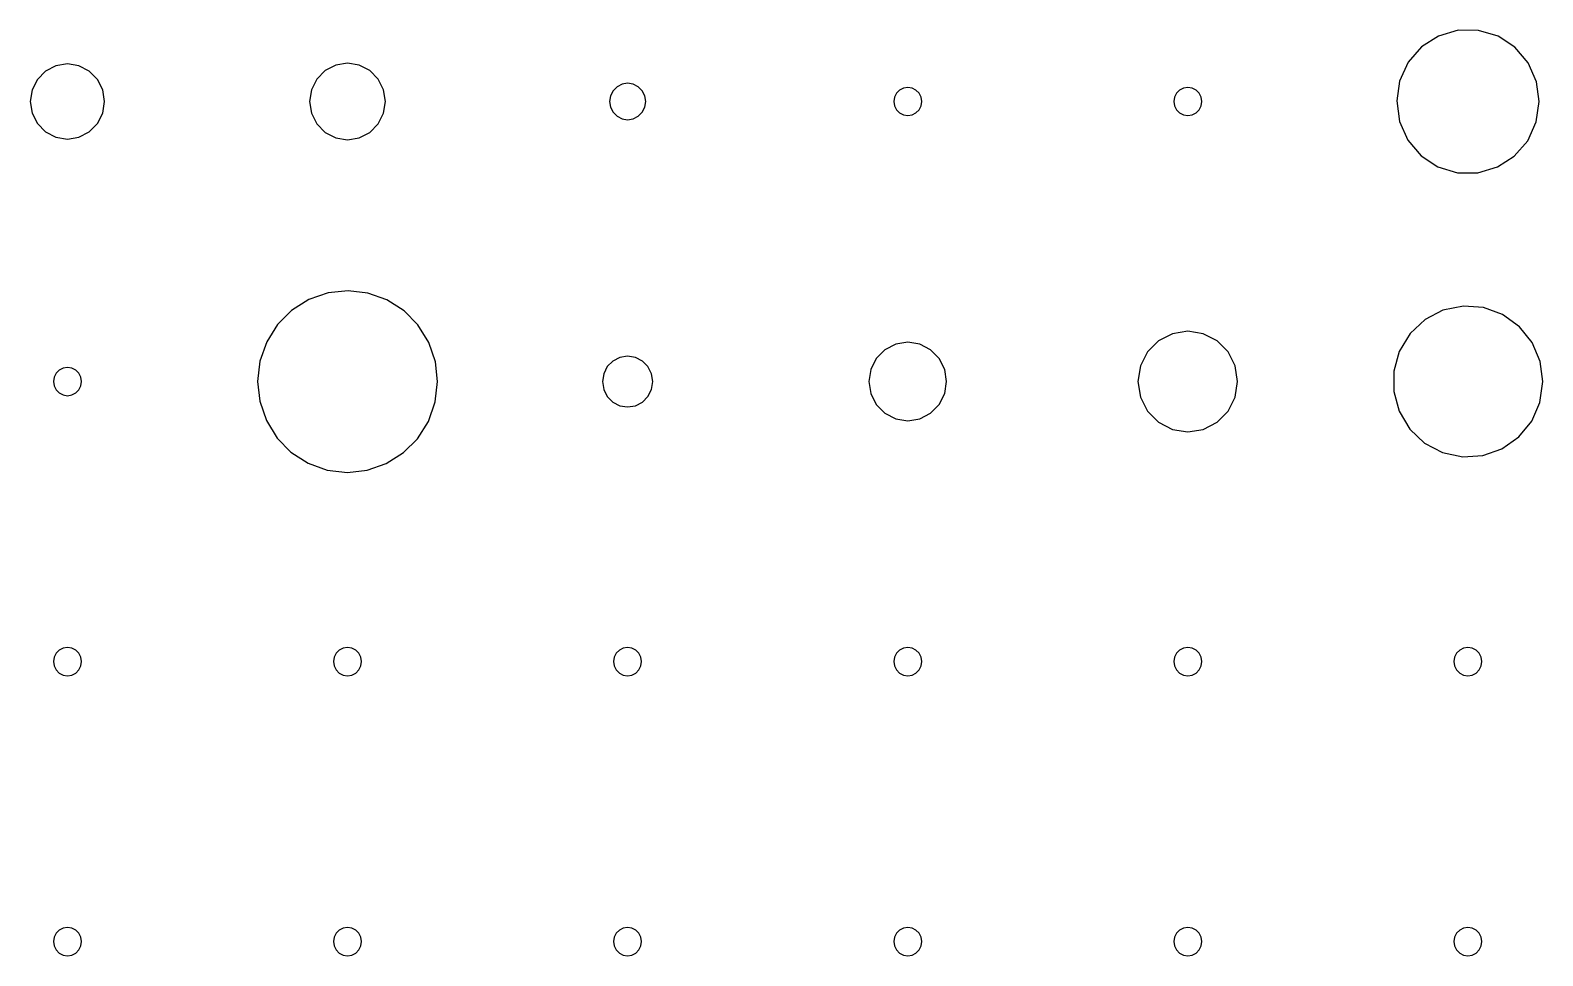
# Model space of a CAD drawing. Header units: metres. Extents: x -552 to 545, y -386 to 330.
# Drawn here: x 16.4 to 286.4, y -338.5 to -173.3 of the extents above; entities that cross this region are included whole.
import ezdxf

# ---------------------------------------------------------------- set-up
doc = ezdxf.new("R2010")
doc.units = ezdxf.units.M

msp = doc.modelspace()

# ---------------------------------------------------------------- linework, layer by layer
for p, q in [((267.72473, -174.30872, -668.5716), (264.7384, -176.23022, -668.5716)), ((271.2296, -173.27692, -668.5716), (267.72473, -174.30872, -668.5716)), ((274.88025, -173.29301, -668.5716), (271.2296, -173.27692, -668.5716)), ((278.3761, -174.35565, -668.5716), (274.88025, -173.29301, -668.5716)), ((281.34564, -176.3034, -668.5716), (278.3761, -174.35565, -668.5716)), ((264.7384, -176.23022, -668.5716), (262.33136, -179.00241, -668.5716)), ((283.7287, -179.09671, -668.5716), (281.34564, -176.3034, -668.5716)), ((19.098389, -180.57616, -668.5716), (17.629883, -182.05934, -668.5716)), ((20.948792, -179.62389, -668.5716), (19.098389, -180.57616, -668.5716)), ((23, -179.29576, -668.5716), (20.948792, -179.62389, -668.5716)), ((25.051208, -179.62389, -668.5716), (23, -179.29576, -668.5716)), ((26.901611, -180.57616, -668.5716), (25.051208, -179.62389, -668.5716)), ((28.370117, -182.05934, -668.5716), (26.901611, -180.57616, -668.5716)), ((69.02405, -180.47285, -668.5716), (67.52759, -181.9843, -668.5716)), ((70.90973, -179.50246, -668.5716), (69.02405, -180.47285, -668.5716)), ((73, -179.16808, -668.5716), (70.90973, -179.50246, -668.5716)), ((75.09027, -179.50246, -668.5716), (73, -179.16808, -668.5716)), ((76.97595, -180.47285, -668.5716), (75.09027, -179.50246, -668.5716)), ((78.47241, -181.9843, -668.5716), (76.97595, -180.47285, -668.5716)), ((262.33136, -179.00241, -668.5716), (260.80292, -182.35094, -668.5716)), ((285.22815, -182.45857, -668.5716), (283.7287, -179.09671, -668.5716)), ((17.629883, -182.05934, -668.5716), (16.687012, -183.92827, -668.5716)), ((29.312988, -183.92827, -668.5716), (28.370117, -182.05934, -668.5716)), ((67.52759, -181.9843, -668.5716), (66.56677, -183.88882, -668.5716)), ((79.43323, -183.88882, -668.5716), (78.47241, -181.9843, -668.5716)), ((121.10626, -183.36745, -668.5716), (120.39349, -184.08734, -668.5716)), ((122.004395, -182.90524, -668.5716), (121.10626, -183.36745, -668.5716)), ((123, -182.74599, -668.5716), (122.004395, -182.90524, -668.5716)), ((123.995605, -182.90524, -668.5716), (123, -182.74599, -668.5716)), ((124.89374, -183.36745, -668.5716), (123.995605, -182.90524, -668.5716)), ((125.60651, -184.08734, -668.5716), (124.89374, -183.36745, -668.5716)), ((173, -183.475, -668.5716), (172.22748, -183.59859, -668.5716)), ((173.77252, -183.59859, -668.5716), (173, -183.475, -668.5716)), ((223, -183.475, -668.5716), (222.22748, -183.59859, -668.5716)), ((223.77252, -183.59859, -668.5716), (223, -183.475, -668.5716)), ((260.80292, -182.35094, -668.5716), (260.2796, -185.88788, -668.5716)), ((285.7209, -186, -668.5716), (285.22815, -182.45857, -668.5716)), ((16.687012, -183.92827, -668.5716), (16.362122, -186, -668.5716)), ((16.362122, -186, -668.5716), (16.687012, -188.07173, -668.5716)), ((29.637878, -186, -668.5716), (29.312988, -183.92827, -668.5716)), ((29.312988, -188.07173, -668.5716), (29.637878, -186, -668.5716)), ((66.56677, -183.88882, -668.5716), (66.23572, -186, -668.5716)), ((66.23572, -186, -668.5716), (66.56677, -188.11118, -668.5716)), ((79.76428, -186, -668.5716), (79.43323, -183.88882, -668.5716)), ((79.43323, -188.11118, -668.5716), (79.76428, -186, -668.5716)), ((119.93591, -184.99446, -668.5716), (119.7782, -186, -668.5716)), ((119.7782, -186, -668.5716), (119.93591, -187.00554, -668.5716)), ((120.39349, -184.08734, -668.5716), (119.93591, -184.99446, -668.5716)), ((126.06409, -184.99446, -668.5716), (125.60651, -184.08734, -668.5716)), ((126.2218, -186, -668.5716), (126.06409, -184.99446, -668.5716)), ((126.06409, -187.00554, -668.5716), (126.2218, -186, -668.5716)), ((170.62238, -185.21973, -668.5716), (170.5, -186, -668.5716)), ((170.5, -186, -668.5716), (170.62238, -186.78027, -668.5716)), ((170.97748, -184.51584, -668.5716), (170.62238, -185.21973, -668.5716)), ((171.53052, -183.95723, -668.5716), (170.97748, -184.51584, -668.5716)), ((172.22748, -183.59859, -668.5716), (171.53052, -183.95723, -668.5716)), ((174.46948, -183.95723, -668.5716), (173.77252, -183.59859, -668.5716)), ((175.02252, -184.51584, -668.5716), (174.46948, -183.95723, -668.5716)), ((175.37762, -185.21973, -668.5716), (175.02252, -184.51584, -668.5716)), ((175.5, -186, -668.5716), (175.37762, -185.21973, -668.5716)), ((175.37762, -186.78027, -668.5716), (175.5, -186, -668.5716)), ((220.62238, -185.21973, -668.5716), (220.5, -186, -668.5716)), ((220.5, -186, -668.5716), (220.62238, -186.78027, -668.5716)), ((220.97748, -184.51584, -668.5716), (220.62238, -185.21973, -668.5716)), ((221.53052, -183.95723, -668.5716), (220.97748, -184.51584, -668.5716)), ((222.22748, -183.59859, -668.5716), (221.53052, -183.95723, -668.5716)), ((224.46948, -183.95723, -668.5716), (223.77252, -183.59859, -668.5716)), ((225.02252, -184.51584, -668.5716), (224.46948, -183.95723, -668.5716)), ((225.37762, -185.21973, -668.5716), (225.02252, -184.51584, -668.5716)), ((225.5, -186, -668.5716), (225.37762, -185.21973, -668.5716)), ((225.37762, -186.78027, -668.5716), (225.5, -186, -668.5716)), ((260.2796, -185.88788, -668.5716), (260.77185, -189.54141, -668.5716)), ((285.19708, -189.64906, -668.5716), (285.7209, -186, -668.5716)), ((16.687012, -188.07173, -668.5716), (17.629883, -189.94066, -668.5716)), ((28.370117, -189.94066, -668.5716), (29.312988, -188.07173, -668.5716)), ((66.56677, -188.11118, -668.5716), (67.52759, -190.0157, -668.5716)), ((78.47241, -190.0157, -668.5716), (79.43323, -188.11118, -668.5716)), ((119.93591, -187.00554, -668.5716), (120.39349, -187.91266, -668.5716)), ((120.39349, -187.91266, -668.5716), (121.10626, -188.63255, -668.5716)), ((121.10626, -188.63255, -668.5716), (122.004395, -189.09474, -668.5716)), ((123.995605, -189.09474, -668.5716), (124.89374, -188.63255, -668.5716)), ((124.89374, -188.63255, -668.5716), (125.60651, -187.91266, -668.5716)), ((125.60651, -187.91266, -668.5716), (126.06409, -187.00554, -668.5716)), ((170.62238, -186.78027, -668.5716), (170.97748, -187.48416, -668.5716)), ((170.97748, -187.48416, -668.5716), (171.53052, -188.04277, -668.5716)), ((171.53052, -188.04277, -668.5716), (172.22748, -188.40141, -668.5716)), ((172.22748, -188.40141, -668.5716), (173, -188.525, -668.5716)), ((173, -188.525, -668.5716), (173.77252, -188.40141, -668.5716)), ((173.77252, -188.40141, -668.5716), (174.46948, -188.04277, -668.5716)), ((174.46948, -188.04277, -668.5716), (175.02252, -187.48416, -668.5716)), ((175.02252, -187.48416, -668.5716), (175.37762, -186.78027, -668.5716)), ((220.62238, -186.78027, -668.5716), (220.97748, -187.48416, -668.5716)), ((220.97748, -187.48416, -668.5716), (221.53052, -188.04277, -668.5716)), ((221.53052, -188.04277, -668.5716), (222.22748, -188.40141, -668.5716)), ((222.22748, -188.40141, -668.5716), (223, -188.525, -668.5716)), ((223, -188.525, -668.5716), (223.77252, -188.40141, -668.5716)), ((223.77252, -188.40141, -668.5716), (224.46948, -188.04277, -668.5716)), ((224.46948, -188.04277, -668.5716), (225.02252, -187.48416, -668.5716)), ((225.02252, -187.48416, -668.5716), (225.37762, -186.78027, -668.5716)), ((17.629883, -189.94066, -668.5716), (19.098389, -191.42384, -668.5716)), ((19.098389, -191.42384, -668.5716), (20.948792, -192.37611, -668.5716)), ((25.051208, -192.37611, -668.5716), (26.901611, -191.42384, -668.5716)), ((26.901611, -191.42384, -668.5716), (28.370117, -189.94066, -668.5716)), ((67.52759, -190.0157, -668.5716), (69.02405, -191.52715, -668.5716)), ((69.02405, -191.52715, -668.5716), (70.90973, -192.49754, -668.5716)), ((75.09027, -192.49754, -668.5716), (76.97595, -191.52715, -668.5716)), ((76.97595, -191.52715, -668.5716), (78.47241, -190.0157, -668.5716)), ((122.004395, -189.09474, -668.5716), (123, -189.25401, -668.5716)), ((123, -189.25401, -668.5716), (123.995605, -189.09474, -668.5716)), ((260.77185, -189.54141, -668.5716), (262.2713, -192.90329, -668.5716)), ((283.66864, -192.99759, -668.5716), (285.19708, -189.64906, -668.5716)), ((20.948792, -192.37611, -668.5716), (23, -192.70424, -668.5716)), ((23, -192.70424, -668.5716), (25.051208, -192.37611, -668.5716)), ((70.90973, -192.49754, -668.5716), (73, -192.83192, -668.5716)), ((73, -192.83192, -668.5716), (75.09027, -192.49754, -668.5716)), ((262.2713, -192.90329, -668.5716), (264.65436, -195.6966, -668.5716)), ((281.26154, -195.76979, -668.5716), (283.66864, -192.99759, -668.5716)), ((264.65436, -195.6966, -668.5716), (267.6239, -197.64435, -668.5716)), ((278.27527, -197.69128, -668.5716), (281.26154, -195.76979, -668.5716)), ((267.6239, -197.64435, -668.5716), (271.11975, -198.70699, -668.5716)), ((271.11975, -198.70699, -668.5716), (274.7704, -198.72308, -668.5716)), ((274.7704, -198.72308, -668.5716), (278.27527, -197.69128, -668.5716)), ((66.086914, -221.36148, -668.5716), (63.003723, -223.30731, -668.5716)), ((69.524414, -220.166, -668.5716), (66.086914, -221.36148, -668.5716)), ((73.14014, -219.78218, -668.5716), (69.524414, -220.166, -668.5716)), ((76.61224, -220.19724, -668.5716), (73.14014, -219.78218, -668.5716)), ((80.03931, -221.42296, -668.5716), (76.61224, -220.19724, -668.5716)), ((63.003723, -223.30731, -668.5716), (60.52069, -225.7934, -668.5716)), ((83.10553, -223.3959, -668.5716), (80.03931, -221.42296, -668.5716)), ((85.56702, -225.90378, -668.5716), (83.10553, -223.3959, -668.5716)), ((268.54156, -223.28384, -668.5716), (265.3391, -224.9497, -668.5716)), ((272.18463, -222.53525, -668.5716), (268.54156, -223.28384, -668.5716)), ((275.77692, -222.80487, -668.5716), (272.18463, -222.53525, -668.5716)), ((279.1673, -224.0343, -668.5716), (275.77692, -222.80487, -668.5716)), ((282.1939, -226.21477, -668.5716), (279.1673, -224.0343, -668.5716)), ((60.52069, -225.7934, -668.5716), (58.56726, -228.8903, -668.5716)), ((87.49359, -229.01778, -668.5716), (85.56702, -225.90378, -668.5716)), ((265.3391, -224.9497, -668.5716), (262.6939, -227.41936, -668.5716)), ((284.4486, -229.05219, -668.5716), (282.1939, -226.21477, -668.5716)), ((58.56726, -228.8903, -668.5716), (57.3537, -232.35164, -668.5716)), ((88.677246, -232.48969, -668.5716), (87.49359, -229.01778, -668.5716)), ((170.85742, -229.33978, -668.5716), (168.9245, -230.33449, -668.5716)), ((173, -228.99704, -668.5716), (170.85742, -229.33978, -668.5716)), ((175.14258, -229.33978, -668.5716), (173, -228.99704, -668.5716)), ((177.0755, -230.33449, -668.5716), (175.14258, -229.33978, -668.5716)), ((217.77155, -228.7317, -668.5716), (215.80365, -230.71928, -668.5716)), ((220.25122, -227.45561, -668.5716), (217.77155, -228.7317, -668.5716)), ((223, -227.0159, -668.5716), (220.25122, -227.45561, -668.5716)), ((225.74878, -227.45561, -668.5716), (223, -227.0159, -668.5716)), ((228.22845, -228.7317, -668.5716), (225.74878, -227.45561, -668.5716)), ((230.19635, -230.71928, -668.5716), (228.22845, -228.7317, -668.5716)), ((262.6939, -227.41936, -668.5716), (260.7514, -230.62091, -668.5716)), ((285.8706, -232.39497, -668.5716), (284.4486, -229.05219, -668.5716)), ((121.61334, -231.6897, -668.5716), (120.36249, -232.33344, -668.5716)), ((123, -231.46788, -668.5716), (121.61334, -231.6897, -668.5716)), ((124.38666, -231.6897, -668.5716), (123, -231.46788, -668.5716)), ((125.63751, -232.33344, -668.5716), (124.38666, -231.6897, -668.5716)), ((167.39056, -231.88376, -668.5716), (166.4057, -233.83597, -668.5716)), ((168.9245, -230.33449, -668.5716), (167.39056, -231.88376, -668.5716)), ((178.60944, -231.88376, -668.5716), (177.0755, -230.33449, -668.5716)), ((179.5943, -233.83597, -668.5716), (178.60944, -231.88376, -668.5716)), ((215.80365, -230.71928, -668.5716), (214.54022, -233.22375, -668.5716)), ((231.45978, -233.22375, -668.5716), (230.19635, -230.71928, -668.5716)), ((260.7514, -230.62091, -668.5716), (259.77362, -234.12256, -668.5716)), ((20.977478, -234.51584, -668.5716), (20.622375, -235.21973, -668.5716)), ((21.530518, -233.95723, -668.5716), (20.977478, -234.51584, -668.5716)), ((22.227478, -233.59859, -668.5716), (21.530518, -233.95723, -668.5716)), ((23, -233.475, -668.5716), (22.227478, -233.59859, -668.5716)), ((23.772522, -233.59859, -668.5716), (23, -233.475, -668.5716)), ((24.469482, -233.95723, -668.5716), (23.772522, -233.59859, -668.5716)), ((25.022522, -234.51584, -668.5716), (24.469482, -233.95723, -668.5716)), ((25.377625, -235.21973, -668.5716), (25.022522, -234.51584, -668.5716)), ((57.3537, -232.35164, -668.5716), (56.94214, -236, -668.5716)), ((89.05786, -236, -668.5716), (88.677246, -232.48969, -668.5716)), ((118.73236, -234.5995, -668.5716), (118.51276, -236, -668.5716)), ((119.36975, -233.33609, -668.5716), (118.73236, -234.5995, -668.5716)), ((120.36249, -232.33344, -668.5716), (119.36975, -233.33609, -668.5716)), ((126.63025, -233.33609, -668.5716), (125.63751, -232.33344, -668.5716)), ((127.26764, -234.5995, -668.5716), (126.63025, -233.33609, -668.5716)), ((127.48724, -236, -668.5716), (127.26764, -234.5995, -668.5716)), ((166.4057, -233.83597, -668.5716), (166.06635, -236, -668.5716)), ((179.93365, -236, -668.5716), (179.5943, -233.83597, -668.5716)), ((214.54022, -233.22375, -668.5716), (214.10486, -236, -668.5716)), ((231.89514, -236, -668.5716), (231.45978, -233.22375, -668.5716)), ((259.77362, -234.12256, -668.5716), (259.75793, -237.76079, -668.5716)), ((286.35632, -236, -668.5716), (285.8706, -232.39497, -668.5716)), ((20.622375, -235.21973, -668.5716), (20.5, -236, -668.5716)), ((20.5, -236, -668.5716), (20.622375, -236.78027, -668.5716)), ((20.622375, -236.78027, -668.5716), (20.977478, -237.48416, -668.5716)), ((20.977478, -237.48416, -668.5716), (21.530518, -238.04277, -668.5716)), ((24.469482, -238.04277, -668.5716), (25.022522, -237.48416, -668.5716)), ((25.022522, -237.48416, -668.5716), (25.377625, -236.78027, -668.5716)), ((25.5, -236, -668.5716), (25.377625, -235.21973, -668.5716)), ((25.377625, -236.78027, -668.5716), (25.5, -236, -668.5716)), ((56.94214, -236, -668.5716), (57.322754, -239.51031, -668.5716)), ((88.6463, -239.64836, -668.5716), (89.05786, -236, -668.5716)), ((118.51276, -236, -668.5716), (118.73236, -237.4005, -668.5716)), ((118.73236, -237.4005, -668.5716), (119.36975, -238.66391, -668.5716)), ((126.63025, -238.66391, -668.5716), (127.26764, -237.4005, -668.5716)), ((127.26764, -237.4005, -668.5716), (127.48724, -236, -668.5716)), ((166.06635, -236, -668.5716), (166.4057, -238.16403, -668.5716)), ((179.5943, -238.16403, -668.5716), (179.93365, -236, -668.5716)), ((214.10486, -236, -668.5716), (214.54022, -238.77625, -668.5716)), ((231.45978, -238.77625, -668.5716), (231.89514, -236, -668.5716)), ((285.83893, -239.71832, -668.5716), (286.35632, -236, -668.5716)), ((21.530518, -238.04277, -668.5716), (22.227478, -238.40141, -668.5716)), ((22.227478, -238.40141, -668.5716), (23, -238.525, -668.5716)), ((23, -238.525, -668.5716), (23.772522, -238.40141, -668.5716)), ((23.772522, -238.40141, -668.5716), (24.469482, -238.04277, -668.5716)), ((57.322754, -239.51031, -668.5716), (58.50641, -242.98222, -668.5716)), ((87.43274, -243.1097, -668.5716), (88.6463, -239.64836, -668.5716)), ((119.36975, -238.66391, -668.5716), (120.36249, -239.66656, -668.5716)), ((120.36249, -239.66656, -668.5716), (121.61334, -240.3103, -668.5716)), ((124.38666, -240.3103, -668.5716), (125.63751, -239.66656, -668.5716)), ((125.63751, -239.66656, -668.5716), (126.63025, -238.66391, -668.5716)), ((166.4057, -238.16403, -668.5716), (167.39056, -240.11624, -668.5716)), ((167.39056, -240.11624, -668.5716), (168.9245, -241.66551, -668.5716)), ((177.0755, -241.66551, -668.5716), (178.60944, -240.11624, -668.5716)), ((178.60944, -240.11624, -668.5716), (179.5943, -238.16403, -668.5716)), ((214.54022, -238.77625, -668.5716), (215.80365, -241.28072, -668.5716)), ((230.19635, -241.28072, -668.5716), (231.45978, -238.77625, -668.5716)), ((259.75793, -237.76079, -668.5716), (260.70538, -241.27094, -668.5716)), ((284.38818, -243.04846, -668.5716), (285.83893, -239.71832, -668.5716)), ((58.50641, -242.98222, -668.5716), (60.432983, -246.09622, -668.5716)), ((121.61334, -240.3103, -668.5716), (123, -240.53212, -668.5716)), ((123, -240.53212, -668.5716), (124.38666, -240.3103, -668.5716)), ((168.9245, -241.66551, -668.5716), (170.85736, -242.66022, -668.5716)), ((170.85736, -242.66022, -668.5716), (173, -243.00296, -668.5716)), ((173, -243.00296, -668.5716), (175.14264, -242.66022, -668.5716)), ((175.14264, -242.66022, -668.5716), (177.0755, -241.66551, -668.5716)), ((215.80365, -241.28072, -668.5716), (217.77155, -243.2683, -668.5716)), ((228.22845, -243.2683, -668.5716), (230.19635, -241.28072, -668.5716)), ((260.70538, -241.27094, -668.5716), (262.62018, -244.48949, -668.5716)), ((85.47931, -246.2066, -668.5716), (87.43274, -243.1097, -668.5716)), ((217.77155, -243.2683, -668.5716), (220.25122, -244.54439, -668.5716)), ((220.25122, -244.54439, -668.5716), (223, -244.9841, -668.5716)), ((223, -244.9841, -668.5716), (225.74878, -244.54439, -668.5716)), ((225.74878, -244.54439, -668.5716), (228.22845, -243.2683, -668.5716)), ((262.62018, -244.48949, -668.5716), (265.24396, -246.98235, -668.5716)), ((282.109, -245.8659, -668.5716), (284.38818, -243.04846, -668.5716)), ((60.432983, -246.09622, -668.5716), (62.89447, -248.6041, -668.5716)), ((82.99628, -248.69269, -668.5716), (85.47931, -246.2066, -668.5716)), ((265.24396, -246.98235, -668.5716), (268.4319, -248.67638, -668.5716)), ((275.66284, -249.2191, -668.5716), (279.06366, -248.0196, -668.5716)), ((279.06366, -248.0196, -668.5716), (282.109, -245.8659, -668.5716)), ((62.89447, -248.6041, -668.5716), (65.96069, -250.57704, -668.5716)), ((65.96069, -250.57704, -668.5716), (69.38776, -251.80276, -668.5716)), ((76.475525, -251.834, -668.5716), (79.913086, -250.63852, -668.5716)), ((79.913086, -250.63852, -668.5716), (82.99628, -248.69269, -668.5716)), ((268.4319, -248.67638, -668.5716), (272.0683, -249.45706, -668.5716)), ((272.0683, -249.45706, -668.5716), (275.66284, -249.2191, -668.5716)), ((69.38776, -251.80276, -668.5716), (73, -252.21844, -668.5716)), ((73, -252.21844, -668.5716), (76.475525, -251.834, -668.5716)), ((23, -283.475, -668.5716), (22.227478, -283.59857, -668.5716)), ((23.772522, -283.59857, -668.5716), (23, -283.475, -668.5716)), ((73, -283.475, -668.5716), (72.22748, -283.59857, -668.5716)), ((73.77252, -283.59857, -668.5716), (73, -283.475, -668.5716)), ((123, -283.475, -668.5716), (122.22748, -283.59857, -668.5716)), ((123.77252, -283.59857, -668.5716), (123, -283.475, -668.5716)), ((173, -283.475, -668.5716), (172.22748, -283.59857, -668.5716)), ((173.77252, -283.59857, -668.5716), (173, -283.475, -668.5716)), ((223, -283.475, -668.5716), (222.22748, -283.59857, -668.5716)), ((223.77252, -283.59857, -668.5716), (223, -283.475, -668.5716)), ((273, -283.475, -668.5716), (272.22748, -283.59857, -668.5716)), ((273.77252, -283.59857, -668.5716), (273, -283.475, -668.5716)), ((20.622375, -285.21973, -668.5716), (20.5, -286, -668.5716)), ((20.5, -286, -668.5716), (20.622375, -286.78027, -668.5716)), ((20.977478, -284.51584, -668.5716), (20.622375, -285.21973, -668.5716)), ((21.530518, -283.9572, -668.5716), (20.977478, -284.51584, -668.5716)), ((22.227478, -283.59857, -668.5716), (21.530518, -283.9572, -668.5716)), ((24.469482, -283.9572, -668.5716), (23.772522, -283.59857, -668.5716)), ((25.022522, -284.51584, -668.5716), (24.469482, -283.9572, -668.5716)), ((25.377625, -285.21973, -668.5716), (25.022522, -284.51584, -668.5716)), ((25.5, -286, -668.5716), (25.377625, -285.21973, -668.5716)), ((25.377625, -286.78027, -668.5716), (25.5, -286, -668.5716)), ((70.622375, -285.21973, -668.5716), (70.5, -286, -668.5716)), ((70.5, -286, -668.5716), (70.622375, -286.78027, -668.5716)), ((70.97748, -284.51584, -668.5716), (70.622375, -285.21973, -668.5716)), ((71.53052, -283.9572, -668.5716), (70.97748, -284.51584, -668.5716)), ((72.22748, -283.59857, -668.5716), (71.53052, -283.9572, -668.5716)), ((74.46948, -283.9572, -668.5716), (73.77252, -283.59857, -668.5716)), ((75.02252, -284.51584, -668.5716), (74.46948, -283.9572, -668.5716)), ((75.377625, -285.21973, -668.5716), (75.02252, -284.51584, -668.5716)), ((75.5, -286, -668.5716), (75.377625, -285.21973, -668.5716)), ((75.377625, -286.78027, -668.5716), (75.5, -286, -668.5716)), ((120.622375, -285.21973, -668.5716), (120.5, -286, -668.5716)), ((120.5, -286, -668.5716), (120.622375, -286.78027, -668.5716)), ((120.97748, -284.51584, -668.5716), (120.622375, -285.21973, -668.5716)), ((121.53052, -283.9572, -668.5716), (120.97748, -284.51584, -668.5716)), ((122.22748, -283.59857, -668.5716), (121.53052, -283.9572, -668.5716)), ((124.46948, -283.9572, -668.5716), (123.77252, -283.59857, -668.5716)), ((125.02252, -284.51584, -668.5716), (124.46948, -283.9572, -668.5716)), ((125.377625, -285.21973, -668.5716), (125.02252, -284.51584, -668.5716)), ((125.5, -286, -668.5716), (125.377625, -285.21973, -668.5716)), ((125.377625, -286.78027, -668.5716), (125.5, -286, -668.5716)), ((170.62238, -285.21973, -668.5716), (170.5, -286, -668.5716)), ((170.5, -286, -668.5716), (170.62238, -286.78027, -668.5716)), ((170.97748, -284.51584, -668.5716), (170.62238, -285.21973, -668.5716)), ((171.53052, -283.9572, -668.5716), (170.97748, -284.51584, -668.5716)), ((172.22748, -283.59857, -668.5716), (171.53052, -283.9572, -668.5716)), ((174.46948, -283.9572, -668.5716), (173.77252, -283.59857, -668.5716)), ((175.02252, -284.51584, -668.5716), (174.46948, -283.9572, -668.5716)), ((175.37762, -285.21973, -668.5716), (175.02252, -284.51584, -668.5716)), ((175.5, -286, -668.5716), (175.37762, -285.21973, -668.5716)), ((175.37762, -286.78027, -668.5716), (175.5, -286, -668.5716)), ((220.62238, -285.21973, -668.5716), (220.5, -286, -668.5716)), ((220.5, -286, -668.5716), (220.62238, -286.78027, -668.5716)), ((220.97748, -284.51584, -668.5716), (220.62238, -285.21973, -668.5716)), ((221.53052, -283.9572, -668.5716), (220.97748, -284.51584, -668.5716)), ((222.22748, -283.59857, -668.5716), (221.53052, -283.9572, -668.5716)), ((224.46948, -283.9572, -668.5716), (223.77252, -283.59857, -668.5716)), ((225.02252, -284.51584, -668.5716), (224.46948, -283.9572, -668.5716)), ((225.37762, -285.21973, -668.5716), (225.02252, -284.51584, -668.5716)), ((225.5, -286, -668.5716), (225.37762, -285.21973, -668.5716)), ((225.37762, -286.78027, -668.5716), (225.5, -286, -668.5716)), ((270.62238, -285.21973, -668.5716), (270.5, -286, -668.5716)), ((270.5, -286, -668.5716), (270.62238, -286.78027, -668.5716)), ((270.97748, -284.51584, -668.5716), (270.62238, -285.21973, -668.5716)), ((271.53052, -283.9572, -668.5716), (270.97748, -284.51584, -668.5716)), ((272.22748, -283.59857, -668.5716), (271.53052, -283.9572, -668.5716)), ((274.46948, -283.9572, -668.5716), (273.77252, -283.59857, -668.5716)), ((275.02252, -284.51584, -668.5716), (274.46948, -283.9572, -668.5716)), ((275.37762, -285.21973, -668.5716), (275.02252, -284.51584, -668.5716)), ((275.5, -286, -668.5716), (275.37762, -285.21973, -668.5716)), ((275.37762, -286.78027, -668.5716), (275.5, -286, -668.5716)), ((20.622375, -286.78027, -668.5716), (20.977478, -287.48416, -668.5716)), ((20.977478, -287.48416, -668.5716), (21.530518, -288.0428, -668.5716)), ((21.530518, -288.0428, -668.5716), (22.227478, -288.40143, -668.5716)), ((22.227478, -288.40143, -668.5716), (23, -288.525, -668.5716)), ((23, -288.525, -668.5716), (23.772522, -288.40143, -668.5716)), ((23.772522, -288.40143, -668.5716), (24.469482, -288.0428, -668.5716)), ((24.469482, -288.0428, -668.5716), (25.022522, -287.48416, -668.5716)), ((25.022522, -287.48416, -668.5716), (25.377625, -286.78027, -668.5716)), ((70.622375, -286.78027, -668.5716), (70.97748, -287.48416, -668.5716)), ((70.97748, -287.48416, -668.5716), (71.53052, -288.0428, -668.5716)), ((71.53052, -288.0428, -668.5716), (72.22748, -288.40143, -668.5716)), ((72.22748, -288.40143, -668.5716), (73, -288.525, -668.5716)), ((73, -288.525, -668.5716), (73.77252, -288.40143, -668.5716)), ((73.77252, -288.40143, -668.5716), (74.46948, -288.0428, -668.5716)), ((74.46948, -288.0428, -668.5716), (75.02252, -287.48416, -668.5716)), ((75.02252, -287.48416, -668.5716), (75.377625, -286.78027, -668.5716)), ((120.622375, -286.78027, -668.5716), (120.97748, -287.48416, -668.5716)), ((120.97748, -287.48416, -668.5716), (121.53052, -288.0428, -668.5716)), ((121.53052, -288.0428, -668.5716), (122.22748, -288.40143, -668.5716)), ((122.22748, -288.40143, -668.5716), (123, -288.525, -668.5716)), ((123, -288.525, -668.5716), (123.77252, -288.40143, -668.5716)), ((123.77252, -288.40143, -668.5716), (124.46948, -288.0428, -668.5716)), ((124.46948, -288.0428, -668.5716), (125.02252, -287.48416, -668.5716)), ((125.02252, -287.48416, -668.5716), (125.377625, -286.78027, -668.5716)), ((170.62238, -286.78027, -668.5716), (170.97748, -287.48416, -668.5716)), ((170.97748, -287.48416, -668.5716), (171.53052, -288.0428, -668.5716)), ((171.53052, -288.0428, -668.5716), (172.22748, -288.40143, -668.5716)), ((172.22748, -288.40143, -668.5716), (173, -288.525, -668.5716)), ((173, -288.525, -668.5716), (173.77252, -288.40143, -668.5716)), ((173.77252, -288.40143, -668.5716), (174.46948, -288.0428, -668.5716)), ((174.46948, -288.0428, -668.5716), (175.02252, -287.48416, -668.5716)), ((175.02252, -287.48416, -668.5716), (175.37762, -286.78027, -668.5716)), ((220.62238, -286.78027, -668.5716), (220.97748, -287.48416, -668.5716)), ((220.97748, -287.48416, -668.5716), (221.53052, -288.0428, -668.5716)), ((221.53052, -288.0428, -668.5716), (222.22748, -288.40143, -668.5716)), ((222.22748, -288.40143, -668.5716), (223, -288.525, -668.5716)), ((223, -288.525, -668.5716), (223.77252, -288.40143, -668.5716)), ((223.77252, -288.40143, -668.5716), (224.46948, -288.0428, -668.5716)), ((224.46948, -288.0428, -668.5716), (225.02252, -287.48416, -668.5716)), ((225.02252, -287.48416, -668.5716), (225.37762, -286.78027, -668.5716)), ((270.62238, -286.78027, -668.5716), (270.97748, -287.48416, -668.5716)), ((270.97748, -287.48416, -668.5716), (271.53052, -288.0428, -668.5716)), ((271.53052, -288.0428, -668.5716), (272.22748, -288.40143, -668.5716)), ((272.22748, -288.40143, -668.5716), (273, -288.525, -668.5716)), ((273, -288.525, -668.5716), (273.77252, -288.40143, -668.5716)), ((273.77252, -288.40143, -668.5716), (274.46948, -288.0428, -668.5716)), ((274.46948, -288.0428, -668.5716), (275.02252, -287.48416, -668.5716)), ((275.02252, -287.48416, -668.5716), (275.37762, -286.78027, -668.5716)), ((20.977478, -334.51584, -668.5716), (20.622375, -335.21973, -668.5716)), ((21.530518, -333.95724, -668.5716), (20.977478, -334.51584, -668.5716)), ((22.227478, -333.59857, -668.5716), (21.530518, -333.95724, -668.5716)), ((23, -333.475, -668.5716), (22.227478, -333.59857, -668.5716)), ((23.772522, -333.59857, -668.5716), (23, -333.475, -668.5716)), ((24.469482, -333.95724, -668.5716), (23.772522, -333.59857, -668.5716)), ((25.022522, -334.51584, -668.5716), (24.469482, -333.95724, -668.5716)), ((25.377625, -335.21973, -668.5716), (25.022522, -334.51584, -668.5716)), ((70.97748, -334.51584, -668.5716), (70.622375, -335.21973, -668.5716)), ((71.53052, -333.95724, -668.5716), (70.97748, -334.51584, -668.5716)), ((72.22748, -333.59857, -668.5716), (71.53052, -333.95724, -668.5716)), ((73, -333.475, -668.5716), (72.22748, -333.59857, -668.5716)), ((73.77252, -333.59857, -668.5716), (73, -333.475, -668.5716)), ((74.46948, -333.95724, -668.5716), (73.77252, -333.59857, -668.5716)), ((75.02252, -334.51584, -668.5716), (74.46948, -333.95724, -668.5716)), ((75.377625, -335.21973, -668.5716), (75.02252, -334.51584, -668.5716)), ((120.97748, -334.51584, -668.5716), (120.622375, -335.21973, -668.5716)), ((121.53052, -333.95724, -668.5716), (120.97748, -334.51584, -668.5716)), ((122.22748, -333.59857, -668.5716), (121.53052, -333.95724, -668.5716)), ((123, -333.475, -668.5716), (122.22748, -333.59857, -668.5716)), ((123.77252, -333.59857, -668.5716), (123, -333.475, -668.5716)), ((124.46948, -333.95724, -668.5716), (123.77252, -333.59857, -668.5716)), ((125.02252, -334.51584, -668.5716), (124.46948, -333.95724, -668.5716)), ((125.377625, -335.21973, -668.5716), (125.02252, -334.51584, -668.5716)), ((170.97748, -334.51584, -668.5716), (170.62238, -335.21973, -668.5716)), ((171.53052, -333.95724, -668.5716), (170.97748, -334.51584, -668.5716)), ((172.22748, -333.59857, -668.5716), (171.53052, -333.95724, -668.5716)), ((173, -333.475, -668.5716), (172.22748, -333.59857, -668.5716)), ((173.77252, -333.59857, -668.5716), (173, -333.475, -668.5716)), ((174.46948, -333.95724, -668.5716), (173.77252, -333.59857, -668.5716)), ((175.02252, -334.51584, -668.5716), (174.46948, -333.95724, -668.5716)), ((175.37762, -335.21973, -668.5716), (175.02252, -334.51584, -668.5716)), ((220.97748, -334.51584, -668.5716), (220.62238, -335.21973, -668.5716)), ((221.53052, -333.95724, -668.5716), (220.97748, -334.51584, -668.5716)), ((222.22748, -333.59857, -668.5716), (221.53052, -333.95724, -668.5716)), ((223, -333.475, -668.5716), (222.22748, -333.59857, -668.5716)), ((223.77252, -333.59857, -668.5716), (223, -333.475, -668.5716)), ((224.46948, -333.95724, -668.5716), (223.77252, -333.59857, -668.5716)), ((225.02252, -334.51584, -668.5716), (224.46948, -333.95724, -668.5716)), ((225.37762, -335.21973, -668.5716), (225.02252, -334.51584, -668.5716)), ((270.97748, -334.51584, -668.5716), (270.62238, -335.21973, -668.5716)), ((271.53052, -333.95724, -668.5716), (270.97748, -334.51584, -668.5716)), ((272.22748, -333.59857, -668.5716), (271.53052, -333.95724, -668.5716)), ((273, -333.475, -668.5716), (272.22748, -333.59857, -668.5716)), ((273.77252, -333.59857, -668.5716), (273, -333.475, -668.5716)), ((274.46948, -333.95724, -668.5716), (273.77252, -333.59857, -668.5716)), ((275.02252, -334.51584, -668.5716), (274.46948, -333.95724, -668.5716)), ((275.37762, -335.21973, -668.5716), (275.02252, -334.51584, -668.5716)), ((20.622375, -335.21973, -668.5716), (20.5, -336, -668.5716)), ((20.5, -336, -668.5716), (20.622375, -336.78027, -668.5716)), ((20.622375, -336.78027, -668.5716), (20.977478, -337.48416, -668.5716)), ((20.977478, -337.48416, -668.5716), (21.530518, -338.04276, -668.5716)), ((24.469482, -338.04276, -668.5716), (25.022522, -337.48416, -668.5716)), ((25.022522, -337.48416, -668.5716), (25.377625, -336.78027, -668.5716)), ((25.5, -336, -668.5716), (25.377625, -335.21973, -668.5716)), ((25.377625, -336.78027, -668.5716), (25.5, -336, -668.5716)), ((70.622375, -335.21973, -668.5716), (70.5, -336, -668.5716)), ((70.5, -336, -668.5716), (70.622375, -336.78027, -668.5716)), ((70.622375, -336.78027, -668.5716), (70.97748, -337.48416, -668.5716)), ((70.97748, -337.48416, -668.5716), (71.53052, -338.04276, -668.5716)), ((74.46948, -338.04276, -668.5716), (75.02252, -337.48416, -668.5716)), ((75.02252, -337.48416, -668.5716), (75.377625, -336.78027, -668.5716)), ((75.5, -336, -668.5716), (75.377625, -335.21973, -668.5716)), ((75.377625, -336.78027, -668.5716), (75.5, -336, -668.5716)), ((120.622375, -335.21973, -668.5716), (120.5, -336, -668.5716)), ((120.5, -336, -668.5716), (120.622375, -336.78027, -668.5716)), ((120.622375, -336.78027, -668.5716), (120.97748, -337.48416, -668.5716)), ((120.97748, -337.48416, -668.5716), (121.53052, -338.04276, -668.5716)), ((124.46948, -338.04276, -668.5716), (125.02252, -337.48416, -668.5716)), ((125.02252, -337.48416, -668.5716), (125.377625, -336.78027, -668.5716)), ((125.5, -336, -668.5716), (125.377625, -335.21973, -668.5716)), ((125.377625, -336.78027, -668.5716), (125.5, -336, -668.5716)), ((170.62238, -335.21973, -668.5716), (170.5, -336, -668.5716)), ((170.5, -336, -668.5716), (170.62238, -336.78027, -668.5716)), ((170.62238, -336.78027, -668.5716), (170.97748, -337.48416, -668.5716)), ((170.97748, -337.48416, -668.5716), (171.53052, -338.04276, -668.5716)), ((174.46948, -338.04276, -668.5716), (175.02252, -337.48416, -668.5716)), ((175.02252, -337.48416, -668.5716), (175.37762, -336.78027, -668.5716)), ((175.5, -336, -668.5716), (175.37762, -335.21973, -668.5716)), ((175.37762, -336.78027, -668.5716), (175.5, -336, -668.5716)), ((220.62238, -335.21973, -668.5716), (220.5, -336, -668.5716)), ((220.5, -336, -668.5716), (220.62238, -336.78027, -668.5716)), ((220.62238, -336.78027, -668.5716), (220.97748, -337.48416, -668.5716)), ((220.97748, -337.48416, -668.5716), (221.53052, -338.04276, -668.5716)), ((224.46948, -338.04276, -668.5716), (225.02252, -337.48416, -668.5716)), ((225.02252, -337.48416, -668.5716), (225.37762, -336.78027, -668.5716)), ((225.5, -336, -668.5716), (225.37762, -335.21973, -668.5716)), ((225.37762, -336.78027, -668.5716), (225.5, -336, -668.5716)), ((270.62238, -335.21973, -668.5716), (270.5, -336, -668.5716)), ((270.5, -336, -668.5716), (270.62238, -336.78027, -668.5716)), ((270.62238, -336.78027, -668.5716), (270.97748, -337.48416, -668.5716)), ((270.97748, -337.48416, -668.5716), (271.53052, -338.04276, -668.5716)), ((274.46948, -338.04276, -668.5716), (275.02252, -337.48416, -668.5716)), ((275.02252, -337.48416, -668.5716), (275.37762, -336.78027, -668.5716)), ((275.5, -336, -668.5716), (275.37762, -335.21973, -668.5716)), ((275.37762, -336.78027, -668.5716), (275.5, -336, -668.5716)), ((21.530518, -338.04276, -668.5716), (22.227478, -338.40143, -668.5716)), ((22.227478, -338.40143, -668.5716), (23, -338.525, -668.5716)), ((23, -338.525, -668.5716), (23.772522, -338.40143, -668.5716)), ((23.772522, -338.40143, -668.5716), (24.469482, -338.04276, -668.5716)), ((71.53052, -338.04276, -668.5716), (72.22748, -338.40143, -668.5716)), ((72.22748, -338.40143, -668.5716), (73, -338.525, -668.5716)), ((73, -338.525, -668.5716), (73.77252, -338.40143, -668.5716)), ((73.77252, -338.40143, -668.5716), (74.46948, -338.04276, -668.5716)), ((121.53052, -338.04276, -668.5716), (122.22748, -338.40143, -668.5716)), ((122.22748, -338.40143, -668.5716), (123, -338.525, -668.5716)), ((123, -338.525, -668.5716), (123.77252, -338.40143, -668.5716)), ((123.77252, -338.40143, -668.5716), (124.46948, -338.04276, -668.5716)), ((171.53052, -338.04276, -668.5716), (172.22748, -338.40143, -668.5716)), ((172.22748, -338.40143, -668.5716), (173, -338.525, -668.5716)), ((173, -338.525, -668.5716), (173.77252, -338.40143, -668.5716)), ((173.77252, -338.40143, -668.5716), (174.46948, -338.04276, -668.5716)), ((221.53052, -338.04276, -668.5716), (222.22748, -338.40143, -668.5716)), ((222.22748, -338.40143, -668.5716), (223, -338.525, -668.5716)), ((223, -338.525, -668.5716), (223.77252, -338.40143, -668.5716)), ((223.77252, -338.40143, -668.5716), (224.46948, -338.04276, -668.5716)), ((271.53052, -338.04276, -668.5716), (272.22748, -338.40143, -668.5716)), ((272.22748, -338.40143, -668.5716), (273, -338.525, -668.5716)), ((273, -338.525, -668.5716), (273.77252, -338.40143, -668.5716)), ((273.77252, -338.40143, -668.5716), (274.46948, -338.04276, -668.5716))]:
    msp.add_line(p, q)

doc.saveas('drawing.dxf')
